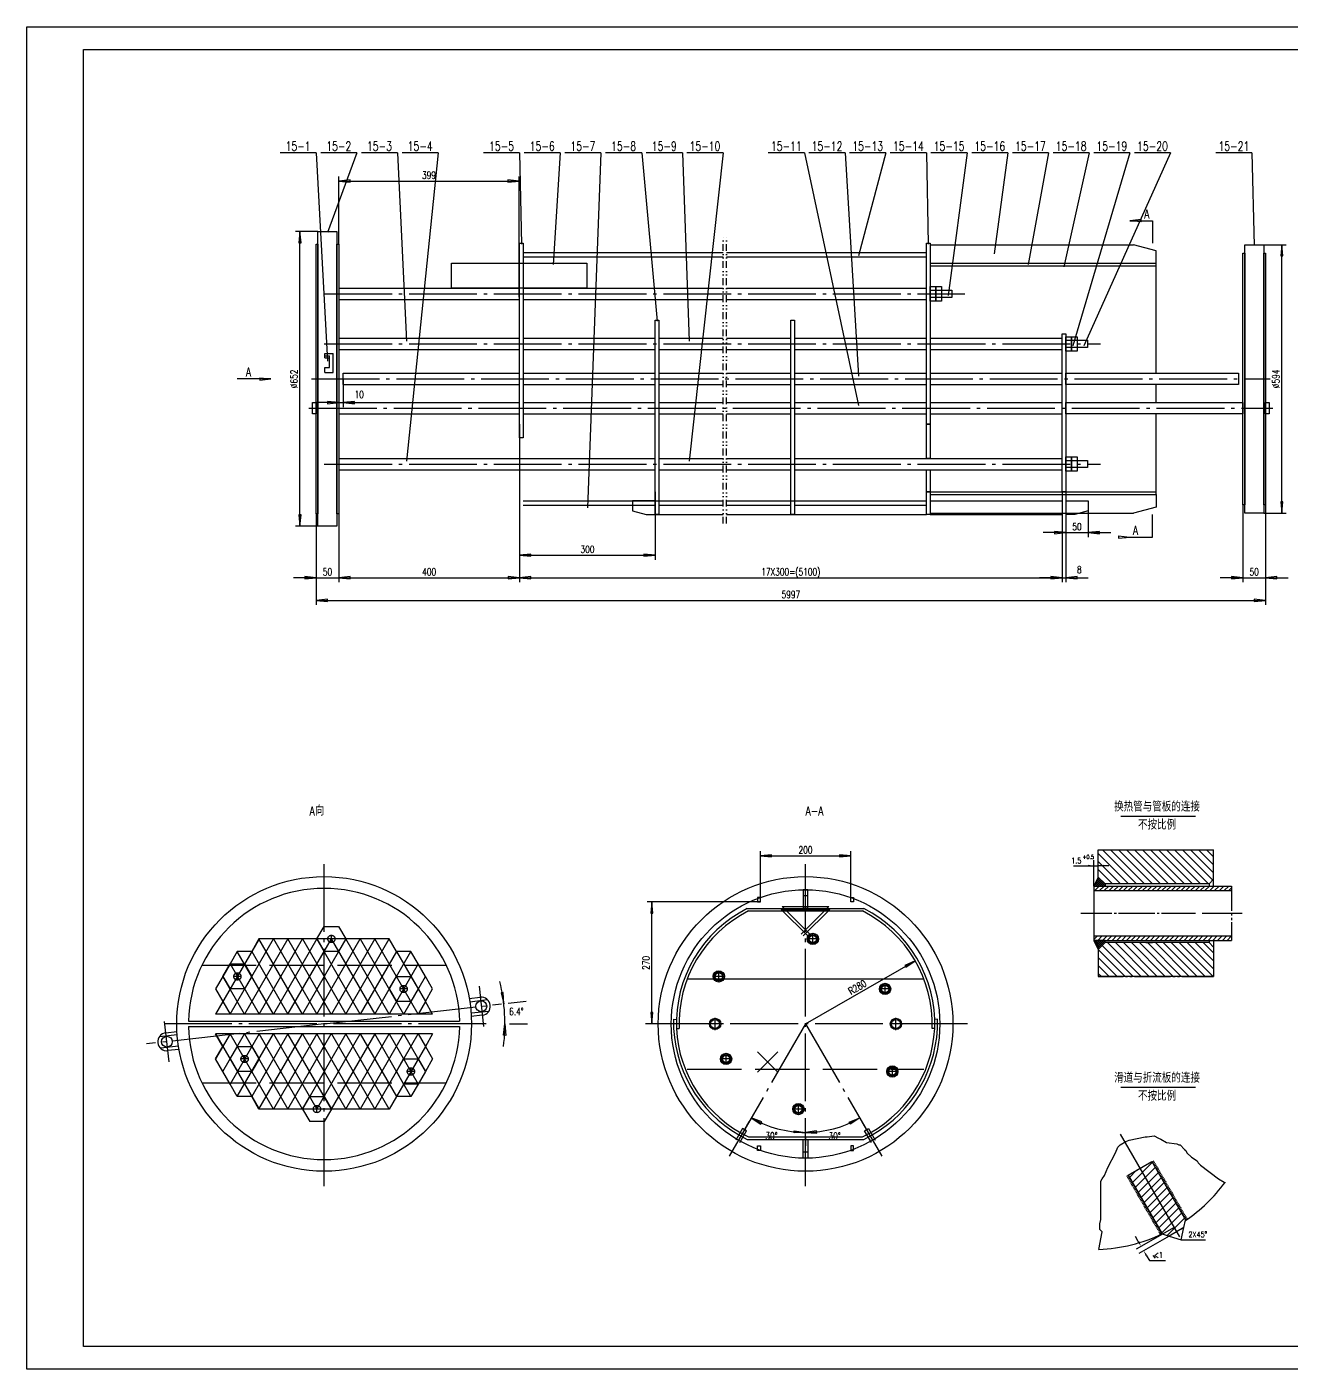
# Model space of a CAD drawing. Extents: x -125 to 4080, y -50 to 2920.
# Drawn here: x -125 to 2672, y -50 to 2920 of the extents above; entities that cross this region are included whole.
import ezdxf
from ezdxf.enums import TextEntityAlignment as Align

# ---------------------------------------------------------------- set-up
doc = ezdxf.new("R2010")
doc.units = 0
doc.header["$LTSCALE"] = 30
doc.header["$MEASUREMENT"] = 0
for name, pattern in [('CENTER', [6.25, 5, -0.5, 0.25, -0.5]), ('DASHED', [5, 4, -1]), ('DIVIDE', [1.25, 0.5, -0.25, 0, -0.25, 0, -0.25])]:
    doc.linetypes.add(name, pattern=pattern)
doc.layers.get('0').update_dxf_attribs({"linetype": 'CONTINUOUS'})
for name, color, linetype in [('1', 2, 'CONTINUOUS'), ('2', 1, 'CONTINUOUS'), ('4', 2, 'CENTER'), ('5', 2, 'DASHED'), ('6', 6, 'DIVIDE')]:
    doc.layers.add(name, color=color, linetype=linetype)
doc.styles.add('HZ', font='txt', dxfattribs={"width": 0.75, "bigfont": 'hztxt'})

# ---------------------------------------------------------------- blocks, each defined once
blk = doc.blocks.new('*X1')
at = {"color": 0}
for p, q in [((36.39, 52), (23, 65.39)), ((39.92, 52), (24.92, 67)), ((43.46, 52), (28.46, 67)), ((46.99, 52), (31.99, 67)), ((50.53, 52), (35.53, 67)), ((54.07, 52), (39.07, 67)), ((57.6, 52), (42.6, 67)), ((61.14, 52), (46.14, 67)), ((64.67, 52), (49.67, 67)), ((68.21, 52), (53.21, 67)), ((71.74, 52), (56.74, 67)), ((73.64, 53.64), (60.28, 67)), ((74, 56.81), (63.81, 67)), ((74, 60.35), (67.35, 67)), ((74, 63.89), (70.89, 67)), ((32.85, 52), (23, 61.85)), ((29.32, 52), (23, 58.32)), ((38.5, 11), (24.75, 24.75)), ((42.03, 11), (27.03, 26)), ((45.57, 11), (30.57, 26)), ((49.1, 11), (34.1, 26)), ((52.64, 11), (37.64, 26)), ((56.18, 11), (41.18, 26)), ((59.71, 11), (44.71, 26)), ((63.25, 11), (48.25, 26)), ((66.78, 11), (51.78, 26)), ((70.32, 11), (55.32, 26)), ((73.85, 11), (58.85, 26)), ((74, 14.39), (62.39, 26)), ((74, 17.92), (65.92, 26)), ((74, 21.46), (69.46, 26)), ((34.96, 11), (23, 22.96)), ((31.43, 11), (23, 19.43)), ((27.89, 11), (23, 15.89)), ((24.36, 11), (23, 12.36))]:
    blk.add_line(p, q, dxfattribs=at)
blk = doc.blocks.new('*X2')
at = {"color": 0}
for p, q in [((21.05, 51.1), (23.97, 54.03)), ((21.83, 51), (24.42, 53.58)), ((21.94, 52.87), (23.53, 54.47)), ((25.01, 51), (22.34, 53.68)), ((25.9, 51), (22.63, 54.27)), ((22.82, 54.64), (23.09, 54.91)), ((26, 51.78), (22.93, 54.85)), ((21.48, 51), (21.16, 51.32)), ((22.36, 51), (21.45, 51.91)), ((23.25, 51), (21.75, 52.5)), ((24.13, 51), (22.04, 53.09)), ((22.72, 51), (24.86, 53.14)), ((23.6, 51), (25.3, 52.7)), ((24.48, 51), (25.74, 52.26)), ((25.37, 51), (26, 51.63))]:
    blk.add_line(p, q, dxfattribs=at)
blk = doc.blocks.new('*X3')
at = {"color": 0}
for p, q in [((21.23, 26.54), (21.7, 27)), ((23.86, 23.86), (21.27, 26.46)), ((21.53, 25.95), (22.58, 27)), ((24.31, 24.31), (21.61, 27)), ((21.82, 25.36), (23.46, 27)), ((22.12, 24.77), (24.35, 27)), ((23.42, 23.42), (22.15, 24.69)), ((22.41, 24.18), (25.23, 27)), ((24.75, 24.75), (22.5, 27)), ((22.71, 23.59), (26, 26.88)), ((25.19, 25.19), (23.38, 27)), ((25.63, 25.63), (24.27, 27)), ((26, 26.15), (25.15, 27))]:
    blk.add_line(p, q, dxfattribs=at)
blk = doc.blocks.new('*X4')
at = {"color": 0}
for p, q in [((21, 50.7), (21.3, 51)), ((21.42, 49), (23.42, 51)), ((23.54, 49), (25.54, 51)), ((25.67, 49), (27.67, 51)), ((27.79, 49), (29.79, 51)), ((29.91, 49), (31.91, 51)), ((32.03, 49), (34.03, 51)), ((34.15, 49), (36.15, 51)), ((36.27, 49), (38.27, 51)), ((38.39, 49), (40.39, 51)), ((40.51, 49), (42.51, 51)), ((42.64, 49), (44.64, 51)), ((44.76, 49), (46.76, 51)), ((46.88, 49), (48.88, 51)), ((49, 49), (51, 51)), ((51.12, 49), (53.12, 51)), ((53.24, 49), (55.24, 51)), ((55.36, 49), (57.36, 51)), ((57.49, 49), (59.49, 51)), ((59.61, 49), (61.61, 51)), ((61.73, 49), (63.73, 51)), ((63.85, 49), (65.85, 51)), ((65.97, 49), (67.97, 51)), ((68.09, 49), (70.09, 51)), ((70.21, 49), (72.21, 51)), ((72.33, 49), (74.33, 51)), ((74.46, 49), (76.46, 51)), ((76.58, 49), (78.58, 51)), ((78.7, 49), (80.7, 51)), ((80.82, 49), (82, 50.18)), ((21, 27.36), (22.64, 29)), ((22.76, 27), (24.76, 29)), ((24.88, 27), (26.88, 29)), ((27, 27), (29, 29)), ((29.12, 27), (31.12, 29)), ((31.24, 27), (33.24, 29)), ((33.36, 27), (35.36, 29)), ((35.49, 27), (37.49, 29)), ((37.61, 27), (39.61, 29)), ((39.73, 27), (41.73, 29)), ((41.85, 27), (43.85, 29)), ((43.97, 27), (45.97, 29)), ((46.09, 27), (48.09, 29)), ((48.21, 27), (50.21, 29)), ((50.33, 27), (52.33, 29)), ((52.46, 27), (54.46, 29)), ((54.58, 27), (56.58, 29)), ((56.7, 27), (58.7, 29)), ((58.82, 27), (60.82, 29)), ((60.94, 27), (62.94, 29)), ((63.06, 27), (65.06, 29)), ((65.18, 27), (67.18, 29)), ((67.31, 27), (69.31, 29)), ((69.43, 27), (71.43, 29)), ((71.55, 27), (73.55, 29)), ((73.67, 27), (75.67, 29)), ((75.79, 27), (77.79, 29)), ((77.91, 27), (79.91, 29)), ((80.03, 27), (82, 28.97))]:
    blk.add_line(p, q, dxfattribs=at)
blk = doc.blocks.new('GSTUBE4')
at = {"layer": '1'}
for p, q in [((33, 82), (66, 82)), ((23, 67), (28, 67)), ((23, 67), (74, 67)), ((29, 67), (30, 67)), ((31, 67), (32, 67)), ((33, 67), (45, 67)), ((46, 67), (47, 67)), ((48, 67), (49, 67)), ((50, 67), (66, 67)), ((67, 67), (68, 67)), ((69, 67), (70, 67)), ((71, 67), (74, 67)), ((12, 60), (23, 60)), ((21, 51), (21, 62.5)), ((27.72, 60), (23, 60)), ((82, 51), (82, 40)), ((82, 51), (82, 49)), ((15.25, 39), (29, 39)), ((30, 39), (31, 39)), ((32, 39), (48, 39)), ((49, 39), (50, 39)), ((51, 39), (66, 39)), ((69, 39), (86.69, 39)), ((82, 39), (82, 38)), ((82, 37), (82, 36)), ((82, 35), (82, 32)), ((82, 32), (82, 27)), ((82, 29), (82, 27)), ((23, 11), (34, 11)), ((74, 11), (23, 11)), ((35, 11), (36, 11)), ((37, 11), (38, 11)), ((39, 11), (55, 11)), ((56, 11), (57, 11)), ((58, 11), (59, 11)), ((60, 11), (74, 11))]:
    blk.add_line(p, q, dxfattribs=at)
for points in [[(18.5, 59.58), (18.5, 60.42), (21, 60)], [(25.5, 59.58), (25.5, 60.42), (23, 60)]]:
    blk.add_solid(points, dxfattribs=at)
at = {"layer": '2'}
for p, q in [((23, 55), (23, 67)), ((74, 51), (74, 67)), ((23, 55), (21, 51)), ((26, 52), (23, 55)), ((72, 52), (74, 54)), ((21, 51), (82, 51)), ((21, 51), (21, 27)), ((21, 51), (26, 51)), ((21, 49), (82, 49)), ((72, 52), (26, 52)), ((26, 52), (26, 51)), ((72, 52), (72, 51)), ((21, 29), (82, 29)), ((21, 27), (82, 27)), ((21, 27), (23, 23)), ((26, 27), (21, 27)), ((26, 26), (23, 23)), ((26, 26), (26, 27)), ((72, 26), (26, 26)), ((44, 26), (47, 26)), ((72, 27), (72, 26)), ((72, 26), (74, 24)), ((74, 27), (74, 11)), ((23, 23), (23, 11))]:
    blk.add_line(p, q, dxfattribs=at)
at = {"layer": '1'}
for name in ['*X1', '*X2', '*X4', '*X3']:
    blk.add_blockref(name, (0, 0), dxfattribs=at)
at = {"layer": '1', "style": 'HZ', "width": 0.75}
for s, p in [('换热管与管板的连接', (49, 84)), ('不按比例', (49, 76))]:
    blk.add_text(s, height=4.5, dxfattribs=at).set_placement(p, align=Align.CENTER)
blk.add_text('+0.5', height=1.8, dxfattribs=at).set_placement((16, 63))
blk.add_attdef('L1', text='', height=2.5, dxfattribs=at).set_placement((15.5, 61), align=Align.RIGHT)
blk = doc.blocks.new('*X13')
at = {"color": 0}
for p, q in [((43.42, 39.88), (52.2, 48.67)), ((42.12, 42.12), (45.24, 45.24)), ((44.71, 37.64), (53.5, 46.43)), ((46.01, 35.4), (54.79, 44.18)), ((47.3, 33.16), (56.09, 41.94)), ((48.59, 30.92), (57.38, 39.7)), ((49.89, 28.68), (58.67, 37.46)), ((51.18, 26.43), (59.97, 35.22)), ((52.48, 24.19), (61.26, 32.98)), ((53.77, 21.95), (62.56, 30.74)), ((55.07, 19.71), (63.85, 28.49)), ((56.36, 17.47), (65.14, 26.25)), ((58.71, 16.29), (66.44, 24.01)), ((65.2, 19.24), (66.16, 20.2))]:
    blk.add_line(p, q, dxfattribs=at)
blk = doc.blocks.new('GSSLIDE')
at = {"layer": '1'}
for p, q in [((33, 82), (66, 82)), ((32.69, 61.27), (58.95, 15.79)), ((46.86, 48.96), (47.72, 49.46)), ((47.21, 48.35), (48.07, 48.85)), ((47.56, 47.75), (48.42, 48.25)), ((47.91, 47.14), (48.77, 47.64)), ((36.31, 42.98), (35.44, 42.48)), ((36.66, 42.37), (35.79, 41.87)), ((37.01, 41.77), (36.14, 41.27)), ((48.26, 46.54), (49.12, 47.04)), ((48.61, 45.93), (49.47, 46.43)), ((48.96, 45.32), (49.82, 45.82)), ((49.31, 44.72), (50.17, 45.22)), ((49.66, 44.11), (50.52, 44.61)), ((50.01, 43.51), (50.87, 44.01)), ((50.36, 42.9), (51.22, 43.4)), ((50.71, 42.29), (51.57, 42.79)), ((51.06, 41.69), (51.92, 42.19)), ((51.41, 41.08), (52.27, 41.58)), ((37.36, 41.16), (36.49, 40.66)), ((37.71, 40.56), (36.84, 40.06)), ((38.06, 39.95), (37.19, 39.45)), ((38.41, 39.34), (37.54, 38.84)), ((38.76, 38.74), (37.89, 38.24)), ((39.11, 38.13), (38.24, 37.63)), ((39.46, 37.52), (38.59, 37.02)), ((39.81, 36.92), (38.94, 36.42)), ((40.16, 36.31), (39.29, 35.81)), ((40.51, 35.71), (39.65, 35.21)), ((51.76, 40.47), (52.62, 40.97)), ((52.11, 39.87), (52.97, 40.37)), ((52.46, 39.26), (53.32, 39.76)), ((52.81, 38.66), (53.67, 39.16)), ((53.16, 38.05), (54.02, 38.55)), ((53.51, 37.44), (54.37, 37.94)), ((53.86, 36.84), (54.72, 37.34)), ((54.21, 36.23), (55.07, 36.73)), ((54.56, 35.62), (55.42, 36.12)), ((40.86, 35.1), (40, 34.6)), ((41.21, 34.49), (40.35, 33.99)), ((41.56, 33.89), (40.7, 33.39)), ((41.91, 33.28), (41.05, 32.78)), ((42.26, 32.68), (41.4, 32.18)), ((42.61, 32.07), (41.75, 31.57)), ((42.96, 31.46), (42.1, 30.96)), ((43.31, 30.86), (42.45, 30.36)), ((43.66, 30.25), (42.8, 29.75)), ((54.91, 35.02), (55.77, 35.52)), ((55.26, 34.41), (56.12, 34.91)), ((55.61, 33.81), (56.47, 34.31)), ((55.96, 33.2), (56.82, 33.7)), ((56.31, 32.59), (57.17, 33.09)), ((56.66, 31.99), (57.52, 32.49)), ((57.01, 31.38), (57.87, 31.88)), ((57.36, 30.77), (58.22, 31.27)), ((57.71, 30.17), (58.57, 30.67)), ((58.06, 29.56), (58.92, 30.06)), ((44.01, 29.65), (43.15, 29.14)), ((44.36, 29.04), (43.5, 28.54)), ((44.71, 28.43), (43.85, 27.93)), ((45.06, 27.83), (44.2, 27.33)), ((45.41, 27.22), (44.55, 26.72)), ((45.76, 26.61), (44.9, 26.11)), ((46.11, 26.01), (45.25, 25.51)), ((46.46, 25.4), (45.6, 24.9)), ((46.81, 24.8), (45.95, 24.3)), ((47.16, 24.19), (46.3, 23.69)), ((58.41, 28.96), (59.27, 29.46)), ((58.76, 28.35), (59.62, 28.85)), ((59.11, 27.74), (59.97, 28.24)), ((59.46, 27.14), (60.32, 27.64)), ((59.81, 26.53), (60.67, 27.03)), ((60.16, 25.92), (61.02, 26.42)), ((60.51, 25.32), (61.37, 25.82)), ((60.86, 24.71), (61.72, 25.21)), ((61.21, 24.11), (62.07, 24.61)), ((61.56, 23.5), (62.42, 24)), ((56.52, 19.99), (39.81, 10.34)), ((47.51, 23.58), (46.65, 23.08)), ((47.86, 22.98), (47, 22.48)), ((48.21, 22.37), (47.35, 21.87)), ((48.56, 21.77), (47.7, 21.27)), ((48.91, 21.16), (48.05, 20.66)), ((49.27, 20.55), (48.4, 20.05)), ((49.62, 19.95), (48.75, 19.45)), ((49.97, 19.34), (49.1, 18.84)), ((50.32, 18.74), (49.45, 18.23)), ((50.67, 18.13), (49.8, 17.63)), ((59.66, 14.53), (60.89, 19.86)), ((40.72, 13.76), (39.47, 15.93)), ((54.44, 16.14), (40.95, 8.36)), ((51.02, 17.52), (50.15, 17.02)), ((54.44, 16.14), (59.66, 14.53)), ((59.66, 14.53), (70.43, 14.53)), ((44.37, 7.44), (45.62, 5.28)), ((47.19, 7.5), (48.11, 6.32)), ((45.62, 5.28), (52.69, 5.28))]:
    blk.add_line(p, q, dxfattribs=at)
blk.add_lwpolyline([(23.32, 10.22), (24.69, 18), (23.69, 19), (23.69, 21.5), (24.19, 23.5), (24.19, 26), (24.19, 32), (24.19, 40.5), (24.69, 41.5), (25.69, 43), (27.19, 46.5), (30.69, 53), (31.69, 55.5), (32.69, 56.5), (35.19, 58), (36.69, 58.5), (43.69, 60), (44.69, 60), (47.69, 60.5), (49.69, 59.5), (50.69, 59), (53.19, 57.5), (57.69, 57), (58.69, 56.5), (59.19, 56.5), (61.19, 54.5), (61.69, 54), (62.19, 53), (64.19, 51), (66.69, 49.5), (67.19, 48.5), (68.19, 47.5), (76.19, 41.5), (78.69, 40), (79.08, 39.87)], dxfattribs=at)
for points in [[(40.36, 13.55), (41.08, 13.97), (41.97, 11.59)], [(44.01, 7.23), (44.73, 7.65), (43.12, 9.61)]]:
    blk.add_solid(points, dxfattribs=at)
at = {"layer": '2'}
for p, q in [((36.24, 43.11), (46.64, 49.11)), ((46.64, 49.11), (61.69, 23.04)), ((36.24, 43.11), (51.28, 17.08)), ((60.89, 19.86), (54.44, 16.14)), ((60.89, 19.86), (61.64, 23.13)), ((51.24, 17.13), (54.44, 16.14))]:
    blk.add_line(p, q, dxfattribs=at)
for start, end in [(304.45374, 323.56827), (272.43677, 295.17703)]:
    blk.add_arc((20.21, 83.33), 73.17, start, end, dxfattribs=at)
at = {"layer": '1'}
blk.add_blockref('*X13', (-5.31, 0), dxfattribs=at)
at = {"layer": '1', "style": 'HZ', "width": 0.75}
for s, p in [('滑道与折流板的连接', (49, 84)), ('不按比例', (49, 76))]:
    blk.add_text(s, height=4.5, dxfattribs=at).set_placement(p, align=Align.CENTER)
for s, p in [('2X45%%D', (62.91, 15.58)), ('<1', (47.69, 6.5))]:
    blk.add_text(s, height=2.5, dxfattribs=at).set_placement(p)

msp = doc.modelspace()

# ---------------------------------------------------------------- linework, layer by layer
at = {"layer": '1'}
for p, q in [((515, 2641), (435, 2641)), ((515, 2641), (540, 2180.4)), ((605, 2641), (525, 2641)), ((605, 2641), (540, 2465)), ((695, 2641), (615, 2641)), ((695, 2641), (715, 2224.7)), ((785, 2641), (705, 2641)), ((785, 2641), (715, 1959)), ((965, 2641), (885, 2641)), ((965, 2641), (969, 2439)), ((1055, 2641), (975, 2641)), ((1055, 2641), (1039, 2394)), ((1145, 2641), (1065, 2641)), ((1145, 2641), (1115, 1856)), ((1235, 2641), (1155, 2641)), ((1235, 2641), (1269, 2269)), ((1325, 2641), (1245, 2641)), ((1325, 2641), (1340, 2224.7)), ((1415, 2641), (1335, 2641)), ((1415, 2641), (1340, 1959)), ((1595, 2641), (1515, 2641)), ((1595, 2641), (1715, 2082.2)), ((1685, 2641), (1605, 2641)), ((1685, 2641), (1715, 2147.2)), ((1775, 2641), (1695, 2641)), ((1775, 2641), (1715, 2413.4)), ((1865, 2641), (1785, 2641)), ((1865, 2641), (1869, 2439)), ((1955, 2641), (1875, 2641)), ((1955, 2641), (1913, 2325.3)), ((2045, 2641), (1965, 2641)), ((2045, 2641), (2015, 2417.5)), ((2135, 2641), (2055, 2641)), ((2135, 2641), (2090, 2394)), ((2225, 2641), (2145, 2641)), ((2225, 2641), (2169, 2389)), ((2315, 2641), (2189, 2214.4)), ((2405, 2641), (2213, 2214.4)), ((2315, 2641), (2235, 2641)), ((2405, 2641), (2325, 2641)), ((2585, 2641), (2505, 2641)), ((2585, 2641), (2590, 2436)), ((565, 2439.5), (565, 2588.7)), ((964, 2341.8), (964, 2588.7)), ((565, 2578.7), (964, 2578.7)), ((519, 2467), (469, 2467)), ((479, 1815), (479, 2467)), ((2340, 2493.5), (2315, 2491)), ((2315, 2491), (2365, 2491)), ((2340, 2488.5), (2315, 2491)), ((2340, 2488.5), (2340, 2493.5)), ((2611, 2438), (2661, 2438)), ((2651, 1844), (2651, 2438)), ((565, 2141), (565, 2078.5)), ((575, 2141), (575, 2078.5)), ((565, 2088.5), (575, 2088.5)), ((965, 2041), (965, 1741)), ((965, 2041), (965, 1691)), ((965, 2011), (965, 1691)), ((1265, 1891), (1265, 1741)), ((2165, 1891), (2165, 1691)), ((2165, 1891), (2165, 1691)), ((2173, 1891), (2173, 1691)), ((515, 1842.5), (515, 1691)), ((515, 1842.5), (515, 1641)), ((565, 1842.5), (565, 1691)), ((2223, 1871), (2223, 1791)), ((2565, 1862.5), (2565, 1691)), ((2611, 1844), (2661, 1844)), ((2615, 1862.5), (2615, 1691)), ((2615, 1862.5), (2615, 1641)), ((519, 1815), (469, 1815)), ((565, 1841), (565, 1691)), ((2173, 1841), (2173, 1791)), ((2173, 1801), (2223, 1801)), ((2290, 1793.5), (2315, 1791)), ((2290, 1793.5), (2290, 1788.5)), ((2290, 1788.5), (2315, 1791)), ((2315, 1791), (2365, 1791)), ((965, 1751), (1265, 1751)), ((515, 1701), (565, 1701)), ((565, 1701), (965, 1701)), ((965, 1701), (2165, 1701)), ((2165, 1701), (2173, 1701)), ((2565, 1701), (2615, 1701)), ((515, 1651), (2615, 1651)), ((1497.5, 983.8), (1497.5, 1095.8)), ((1497.5, 1085.8), (1697.5, 1085.8)), ((1697.5, 983.8), (1697.5, 1095.8)), ((1497.5, 983.8), (1247.5, 983.8)), ((1257.5, 713.8), (1257.5, 983.8)), ((388.6, 902), (292.6, 735.8)), ((324.6, 735.8), (420.6, 902)), ((452.6, 902), (356.6, 735.8)), ((484.5, 735.8), (388.5, 902)), ((388.6, 735.8), (484.6, 902)), ((420.5, 902), (516.5, 735.8)), ((516.6, 902), (420.6, 735.8)), ((548.5, 735.8), (452.5, 902)), ((452.6, 735.8), (548.6, 902)), ((484.5, 902), (580.5, 735.8)), ((580.6, 902), (484.6, 735.8)), ((612.5, 735.8), (516.5, 902)), ((516.6, 735.8), (612.6, 902)), ((556.6, 902), (540.6, 902)), ((548.5, 902), (644.5, 735.8)), ((548.6, 894), (548.6, 910)), ((644.6, 902), (548.6, 735.8)), ((676.5, 735.8), (580.5, 902)), ((580.6, 735.8), (676.5, 902)), ((612.5, 902), (708.5, 735.8)), ((740.5, 735.8), (644.5, 902)), ((420.5, 735.8), (340.5, 874.3)), ((372.5, 874.4), (452.5, 735.8)), ((692.6, 874.3), (612.6, 735.8)), ((644.6, 735.8), (724.5, 874.3)), ((692.5, 874.3), (756.5, 763.5)), ((324.5, 846.6), (388.6, 735.8)), ((740.5, 846.6), (676.6, 735.8)), ((1597.5, 713.8), (1840, 853.8)), ((356.6, 735.8), (308.5, 818.9)), ((348.6, 818.9), (332.6, 818.9)), ((340.6, 810.9), (340.6, 826.9)), ((708.6, 735.8), (756.5, 818.8)), ((292.5, 791.2), (324.6, 735.8)), ((716.5, 791.2), (700.5, 791.2)), ((708.5, 783.2), (708.5, 799.2)), ((756.5, 763.4), (740.6, 735.8)), ((939.9, 759.6), (979.7, 764.1)), ((942.5, 713.8), (982.5, 713.8)), ((1297.5, 713.8), (1247.5, 713.8)), ((324.6, 691.8), (292.5, 636.3)), ((292.6, 691.8), (388.6, 525.5)), ((308.5, 608.6), (356.6, 691.8)), ((388.6, 691.8), (324.5, 580.9)), ((420.6, 525.5), (324.6, 691.8)), ((340.5, 553.2), (420.5, 691.8)), ((356.6, 691.8), (452.6, 525.5)), ((452.5, 691.8), (372.5, 553.1)), ((388.5, 525.5), (484.5, 691.8)), ((484.6, 525.5), (388.6, 691.8)), ((516.5, 691.8), (420.5, 525.5)), ((420.6, 691.8), (516.6, 525.5)), ((452.5, 525.5), (548.5, 691.8)), ((548.6, 525.5), (452.6, 691.8)), ((580.5, 691.8), (484.5, 525.5)), ((484.6, 691.8), (580.6, 525.5)), ((516.5, 525.5), (612.5, 691.8)), ((612.6, 525.5), (516.6, 691.8)), ((644.5, 691.8), (548.5, 525.5)), ((548.6, 691.8), (644.6, 525.5)), ((580.5, 525.5), (676.5, 691.8)), ((676.5, 525.5), (580.6, 691.8)), ((708.5, 691.8), (612.5, 525.5)), ((612.6, 691.8), (692.6, 553.2)), ((644.5, 525.5), (740.5, 691.8)), ((724.5, 553.2), (644.6, 691.8)), ((676.6, 691.8), (740.5, 580.9)), ((756.5, 608.7), (708.6, 691.8)), ((740.6, 691.8), (756.5, 664.1)), ((756.5, 664), (692.5, 553.2)), ((364.6, 636.3), (348.6, 636.3)), ((356.6, 628.3), (356.6, 644.3)), ((1536.1, 607.1), (1490.9, 652.4)), ((1490.9, 607.1), (1536.1, 652.4)), ((732.5, 608.6), (716.5, 608.6)), ((724.5, 600.6), (724.5, 616.6)), ((524.6, 525.5), (508.6, 525.5)), ((516.6, 517.5), (516.6, 533.5)), ((1472.3, 497.3), (1462.3, 480)), ((1722.3, 497.1), (1732.3, 479.8)), ((1597.3, 463.8), (1597.3, 443.8)), ((1597.3, 463.8), (1597.3, 443.8))]:
    msp.add_line(p, q, dxfattribs=at)
for points in [[(-125, -50), (-125, 2920), (4080, 2920), (4080, -50)], [(930, 758.5), (928.9, 783.7), (924, 782.8)], [(932.5, 713.8), (934.2, 688.6), (929.2, 688.9)], [(1477.3, 506), (1498.6, 492.3), (1500.6, 496.9)], [(1717.3, 505.8), (1696, 492.2), (1694, 496.7)], [(1597.3, 473.8), (1572.1, 472.6), (1572.6, 477.6)], [(1597.3, 473.8), (1622.5, 472.5), (1622, 477.5)]]:
    msp.add_lwpolyline(points, close=True, dxfattribs=at)
for points in [[(565, 2578.7), (590, 2576.2), (590, 2581.2), (565, 2578.7)], [(964, 2578.7), (939, 2581.2), (939, 2576.2), (964, 2578.7)], [(479, 2467), (476.5, 2442), (481.5, 2442), (479, 2467)], [(2651, 2438), (2648.5, 2413), (2653.5, 2413), (2651, 2438)], [(565, 2088.5), (540, 2091), (540, 2086), (565, 2088.5), (515, 2088.5)], [(575, 2088.5), (600, 2086), (600, 2091), (575, 2088.5), (625, 2088.5)], [(2651, 1844), (2653.5, 1869), (2648.5, 1869), (2651, 1844)], [(479, 1815), (481.5, 1840), (476.5, 1840), (479, 1815)], [(2173, 1801), (2148, 1803.5), (2148, 1798.5), (2173, 1801), (2123, 1801)], [(2223, 1801), (2248, 1798.5), (2248, 1803.5), (2223, 1801), (2273, 1801)], [(965, 1751), (990, 1748.5), (990, 1753.5), (965, 1751)], [(1265, 1751), (1240, 1753.5), (1240, 1748.5), (1265, 1751)], [(515, 1701), (490, 1703.5), (490, 1698.5), (515, 1701), (465, 1701)], [(565, 1701), (590, 1698.5), (590, 1703.5), (565, 1701)], [(565, 1701), (590, 1698.5), (590, 1703.5), (565, 1701), (615, 1701)], [(965, 1701), (940, 1703.5), (940, 1698.5), (965, 1701)], [(965, 1701), (990, 1698.5), (990, 1703.5), (965, 1701)], [(2165, 1701), (2140, 1703.5), (2140, 1698.5), (2165, 1701), (2115, 1701)], [(2165, 1701), (2140, 1703.5), (2140, 1698.5), (2165, 1701)], [(2173, 1701), (2198, 1698.5), (2198, 1703.5), (2173, 1701), (2223, 1701)], [(2565, 1701), (2540, 1703.5), (2540, 1698.5), (2565, 1701), (2515, 1701)], [(2615, 1701), (2640, 1698.5), (2640, 1703.5), (2615, 1701), (2665, 1701)], [(515, 1651), (540, 1648.5), (540, 1653.5), (515, 1651)], [(2615, 1651), (2590, 1653.5), (2590, 1648.5), (2615, 1651)], [(1497.5, 1085.8), (1522.5, 1083.2), (1522.5, 1088.2), (1497.5, 1085.8)], [(1697.5, 1085.8), (1672.5, 1088.2), (1672.5, 1083.2), (1697.5, 1085.8)], [(1257.5, 983.8), (1255, 958.8), (1260, 958.8), (1257.5, 983.8)], [(1840, 853.8), (1817.1, 843.4), (1819.6, 839.1), (1840, 853.8)], [(1257.5, 713.8), (1260, 738.8), (1255, 738.8), (1257.5, 713.8)]]:
    msp.add_lwpolyline(points, dxfattribs=at)
for centre, radius, start, end in [((532.5, 713.8), 400, 352.8369, 13.5917), ((1597.5, 713.8), 240, 240, 270), ((1597.5, 713.8), 240, 270, 300)]:
    msp.add_arc(centre, radius, start, end, dxfattribs=at)
for points in [[(565, 2578.7), (590, 2576.2), (590, 2581.2), (565, 2578.7)], [(964, 2578.7), (939, 2581.2), (939, 2576.2), (964, 2578.7)], [(479, 2467), (476.5, 2442), (481.5, 2442), (479, 2467)], [(2651, 2438), (2648.5, 2413), (2653.5, 2413), (2651, 2438)], [(565, 2088.5), (540, 2091), (540, 2086), (565, 2088.5)], [(575, 2088.5), (600, 2086), (600, 2091), (575, 2088.5)], [(2651, 1844), (2653.5, 1869), (2648.5, 1869), (2651, 1844)], [(479, 1815), (481.5, 1840), (476.5, 1840), (479, 1815)], [(2173, 1801), (2148, 1803.5), (2148, 1798.5), (2173, 1801)], [(2223, 1801), (2248, 1798.5), (2248, 1803.5), (2223, 1801)], [(965, 1751), (990, 1748.5), (990, 1753.5), (965, 1751)], [(1265, 1751), (1240, 1753.5), (1240, 1748.5), (1265, 1751)], [(515, 1701), (490, 1703.5), (490, 1698.5), (515, 1701)], [(565, 1701), (590, 1698.5), (590, 1703.5), (565, 1701)], [(565, 1701), (590, 1698.5), (590, 1703.5), (565, 1701)], [(965, 1701), (940, 1703.5), (940, 1698.5), (965, 1701)], [(965, 1701), (990, 1698.5), (990, 1703.5), (965, 1701)], [(2165, 1701), (2140, 1703.5), (2140, 1698.5), (2165, 1701)], [(2165, 1701), (2140, 1703.5), (2140, 1698.5), (2165, 1701)], [(2173, 1701), (2198, 1698.5), (2198, 1703.5), (2173, 1701)], [(2565, 1701), (2540, 1703.5), (2540, 1698.5), (2565, 1701)], [(2615, 1701), (2640, 1698.5), (2640, 1703.5), (2615, 1701)], [(515, 1651), (540, 1648.5), (540, 1653.5), (515, 1651)], [(2615, 1651), (2590, 1653.5), (2590, 1648.5), (2615, 1651)], [(1497.5, 1085.8), (1522.5, 1083.2), (1522.5, 1088.2), (1497.5, 1085.8)], [(1697.5, 1085.8), (1672.5, 1088.2), (1672.5, 1083.2), (1697.5, 1085.8)], [(1257.5, 983.8), (1255, 958.8), (1260, 958.8), (1257.5, 983.8)], [(1840, 853.8), (1817.1, 843.4), (1819.6, 839.1), (1840, 853.8)], [(930, 758.5), (928.9, 783.7), (924, 782.8), (930, 758.5)], [(932.5, 713.8), (934.2, 688.6), (929.2, 688.9), (932.5, 713.8)], [(1257.5, 713.8), (1260, 738.8), (1255, 738.8), (1257.5, 713.8)], [(1477.3, 506), (1498.6, 492.3), (1500.6, 496.9), (1477.3, 506)], [(1717.3, 505.8), (1696, 492.2), (1694, 496.7), (1717.3, 505.8)], [(1597.3, 473.8), (1572.1, 472.6), (1572.6, 477.6), (1597.3, 473.8)], [(1597.3, 473.8), (1622.5, 472.5), (1622, 477.5), (1597.3, 473.8)]]:
    msp.add_solid(points, dxfattribs=at)
at = {"layer": '2'}
for p, q in [((2365, 2491), (2365, 2441)), ((1873, 2438), (2323, 2438)), ((2373, 2424.6), (2323, 2438)), ((973, 2420.7), (1265, 2420.7)), ((973, 2411), (1265, 2411)), ((1265, 2420.7), (1415, 2420.7)), ((1265, 2411), (1415, 2411)), ((1423, 2420.7), (1565, 2420.7)), ((1423, 2411), (1565, 2411)), ((1565, 2420.7), (1865, 2420.7)), ((1565, 2411), (1865, 2411)), ((2373, 2397), (2373, 2424.6)), ((1873, 2397), (2373, 2397)), ((1873, 2391), (2373, 2391)), ((2373, 2153.5), (2373, 2397)), ((565, 2341.8), (965, 2341.8)), ((565, 2316.8), (965, 2316.8)), ((973, 2341.8), (1265, 2341.8)), ((973, 2316.8), (1265, 2316.8)), ((1265, 2341.8), (1415, 2341.8)), ((1265, 2316.8), (1415, 2316.8)), ((1423, 2341.8), (1565, 2341.8)), ((1423, 2316.8), (1565, 2316.8)), ((1565, 2341.8), (1865, 2341.8)), ((1565, 2316.8), (1865, 2316.8)), ((565, 2230.9), (965, 2230.9)), ((973, 2230.9), (1265, 2230.9)), ((1273, 2230.9), (1415, 2230.9)), ((1423, 2230.9), (1565, 2230.9)), ((1573, 2230.9), (1865, 2230.9)), ((1873, 2230.9), (2165, 2230.9)), ((565, 2205.9), (965, 2205.9)), ((973, 2205.9), (1265, 2205.9)), ((1273, 2205.9), (1415, 2205.9)), ((1423, 2205.9), (1565, 2205.9)), ((1573, 2205.9), (1865, 2205.9)), ((1873, 2205.9), (2165, 2205.9)), ((534.5, 2197.5), (552.5, 2197.5)), ((534.5, 2192.1), (534.5, 2197.5)), ((534.5, 2192.1), (544.5, 2192.1)), ((534.5, 2187.7), (534.5, 2192.1)), ((534.5, 2187.7), (544.5, 2187.7)), ((544.5, 2166.3), (544.5, 2192.1)), ((552.5, 2154.9), (552.5, 2197.5)), ((415, 2141), (340, 2141)), ((390, 2143.5), (415, 2141)), ((390, 2143.5), (390, 2138.5)), ((390, 2138.5), (415, 2141)), ((534.5, 2166.3), (544.5, 2166.3)), ((534.5, 2154.9), (534.5, 2166.3)), ((534.5, 2154.9), (552.5, 2154.9)), ((575, 2128.5), (575, 2153.5)), ((575, 2153.5), (965, 2153.5)), ((973, 2153.5), (1265, 2153.5)), ((1273, 2153.5), (1415, 2153.5)), ((1423, 2153.5), (1565, 2153.5)), ((1573, 2153.5), (1865, 2153.5)), ((1873, 2153.5), (2165, 2153.5)), ((575, 2128.5), (965, 2128.5)), ((973, 2128.5), (1265, 2128.5)), ((1273, 2128.5), (1415, 2128.5)), ((1423, 2128.5), (1565, 2128.5)), ((1573, 2128.5), (1865, 2128.5)), ((1873, 2128.5), (2165, 2128.5)), ((2373, 2088.5), (2373, 2128.5)), ((565, 2088.5), (965, 2088.5)), ((973, 2088.5), (1265, 2088.5)), ((1273, 2088.5), (1415, 2088.5)), ((1423, 2088.5), (1565, 2088.5)), ((1573, 2088.5), (1865, 2088.5)), ((1873, 2088.5), (2165, 2088.5)), ((565, 2063.5), (965, 2063.5)), ((973, 2063.5), (1265, 2063.5)), ((1273, 2063.5), (1415, 2063.5)), ((1423, 2063.5), (1565, 2063.5)), ((1573, 2063.5), (1865, 2063.5)), ((1873, 2063.5), (2165, 2063.5)), ((2373, 1885), (2373, 2063.5)), ((565, 1965.2), (965, 1965.2)), ((965, 1965.2), (1265, 1965.2)), ((1273, 1965.2), (1415, 1965.2)), ((1423, 1965.2), (1565, 1965.2)), ((1573, 1965.2), (1865, 1965.2)), ((1865, 1965.2), (2165, 1965.2)), ((565, 1940.2), (965, 1940.2)), ((965, 1940.2), (1265, 1940.2)), ((1273, 1940.2), (1415, 1940.2)), ((1423, 1940.2), (1565, 1940.2)), ((1573, 1940.2), (1865, 1940.2)), ((1865, 1940.2), (2165, 1940.2)), ((1873, 1891), (2373, 1891)), ((1873, 1885), (2373, 1885)), ((2373, 1885), (2373, 1857.4)), ((973, 1871), (1265, 1871)), ((973, 1861.3), (1265, 1861.3)), ((1265, 1871), (1215, 1871)), ((1215, 1871), (1215, 1849)), ((1215, 1849), (1245, 1841)), ((1265, 1871), (1415, 1871)), ((1273, 1871), (1415, 1871)), ((1273, 1861.3), (1415, 1861.3)), ((1423, 1871), (1565, 1871)), ((1423, 1871), (1565, 1871)), ((1423, 1861.3), (1565, 1861.3)), ((1565, 1871), (1865, 1871)), ((1573, 1871), (1865, 1871)), ((1573, 1861.3), (1865, 1861.3)), ((1873, 1871), (2165, 1871)), ((1873, 1844), (2323, 1844)), ((2173, 1871), (2223, 1871)), ((2223, 1849), (2193, 1841)), ((2223, 1871), (2223, 1849)), ((2373, 1857.4), (2323, 1844)), ((1245, 1841), (1265, 1841)), ((1265, 1841), (1415, 1841)), ((1423, 1841), (1565, 1841)), ((1565, 1841), (1865, 1841)), ((1873, 1841), (2165, 1841)), ((2193, 1841), (2173, 1841)), ((2365, 1791), (2365, 1841)), ((1602.5, 997.4), (1592.5, 997.4)), ((1468.7, 969.1), (1726.3, 969.1)), ((1471.4, 963.8), (1723.6, 963.8)), ((1602.7, 908.5), (1543.8, 967.4)), ((1543.8, 967.4), (1651.2, 967.4)), ((1607, 912.7), (1545.9, 973.8)), ((1545.9, 973.8), (1649.1, 973.8)), ((1649.1, 973.8), (1588, 912.7)), ((1651.2, 967.4), (1592.3, 908.5)), ((516.6, 902), (532.6, 929.7)), ((532.6, 929.7), (564.6, 929.7)), ((564.6, 929.7), (580.6, 902)), ((388.5, 902), (372.5, 874.3)), ((420.5, 902), (388.5, 902)), ((452.5, 902), (420.5, 902)), ((484.5, 902), (452.5, 902)), ((516.5, 902), (484.5, 902)), ((548.5, 902), (516.5, 902)), ((516.6, 902), (532.6, 874.3)), ((580.5, 902), (548.5, 902)), ((580.6, 902), (564.6, 874.3)), ((612.5, 902), (580.5, 902)), ((644.5, 902), (612.5, 902)), ((676.5, 902), (644.5, 902)), ((692.5, 874.3), (676.5, 902)), ((340.5, 874.3), (324.5, 846.6)), ((372.5, 874.3), (340.5, 874.3)), ((564.6, 874.3), (532.6, 874.3)), ((724.5, 874.3), (692.5, 874.3)), ((740.5, 846.6), (724.5, 874.3)), ((324.5, 846.6), (308.5, 818.9)), ((308.6, 818.9), (324.6, 846.6)), ((324.6, 846.6), (356.6, 846.6)), ((356.6, 846.6), (372.6, 818.9)), ((756.5, 818.9), (740.5, 846.6)), ((308.5, 818.9), (292.5, 791.2)), ((308.6, 818.9), (324.6, 791.2)), ((372.6, 818.9), (356.6, 791.2)), ((676.5, 791.2), (692.5, 818.9)), ((692.5, 818.9), (724.5, 818.9)), ((724.5, 818.9), (740.5, 791.2)), ((772.5, 791.2), (756.5, 818.9)), ((1336, 813.8), (1859, 813.8)), ((292.5, 791.2), (308.5, 763.5)), ((356.6, 791.2), (324.6, 791.2)), ((676.5, 791.2), (692.5, 763.4)), ((740.5, 791.2), (724.5, 763.4)), ((756.5, 763.5), (772.5, 791.2)), ((853.6, 770.1), (878.1, 772.8)), ((308.5, 763.5), (292.5, 735.8)), ((724.5, 763.4), (692.5, 763.4)), ((772.5, 735.8), (756.5, 763.5)), ((854.7, 763.1), (893.9, 767.6)), ((232.6, 719.8), (832.4, 719.8)), ((772.5, 735.8), (292.5, 735.8)), ((896.9, 741.7), (857.6, 737.3)), ((882.5, 733.1), (858.1, 730.3)), ((1305.7, 724.2), (1311.7, 724)), ((1889.3, 724.2), (1883.3, 724)), ((168.1, 685.8), (207.4, 690.2)), ((182.5, 694.4), (206.9, 697.2)), ((232.6, 707.8), (832.4, 707.8)), ((308.5, 664), (292.5, 691.8)), ((772.5, 691.8), (292.5, 691.8)), ((772.5, 691.8), (756.5, 664)), ((1311.7, 703.5), (1317.7, 703.8)), ((1883.3, 703.5), (1877.3, 703.8)), ((210.3, 664.4), (171.1, 659.9)), ((211.4, 657.4), (186.9, 654.7)), ((292.5, 636.3), (308.5, 664)), ((324.6, 636.3), (340.6, 664.1)), ((340.6, 664.1), (372.6, 664.1)), ((372.6, 664.1), (388.6, 636.3)), ((756.5, 664), (772.5, 636.3)), ((308.5, 608.6), (292.5, 636.3)), ((324.6, 636.3), (340.6, 608.6)), ((388.6, 636.3), (372.6, 608.6)), ((692.5, 608.6), (708.5, 636.3)), ((708.5, 636.3), (740.5, 636.3)), ((740.5, 636.3), (756.5, 608.6)), ((772.5, 636.3), (756.5, 608.6)), ((324.5, 580.9), (308.5, 608.6)), ((372.6, 608.6), (340.6, 608.6)), ((692.5, 608.6), (708.5, 580.9)), ((756.5, 608.6), (740.5, 580.9)), ((756.5, 608.6), (740.5, 580.9)), ((340.5, 553.2), (324.5, 580.9)), ((740.5, 580.9), (708.5, 580.9)), ((740.5, 580.9), (724.5, 553.2)), ((372.5, 553.2), (340.5, 553.2)), ((388.5, 525.5), (372.5, 553.2)), ((484.6, 525.5), (500.6, 553.2)), ((500.6, 553.2), (532.6, 553.2)), ((532.6, 553.2), (548.6, 525.5)), ((692.5, 553.2), (676.5, 525.5)), ((724.5, 553.2), (692.5, 553.2)), ((420.5, 525.5), (388.5, 525.5)), ((452.5, 525.5), (420.5, 525.5)), ((484.5, 525.5), (452.5, 525.5)), ((516.5, 525.5), (484.5, 525.5)), ((484.6, 525.5), (500.6, 497.8)), ((548.5, 525.5), (516.5, 525.5)), ((548.6, 525.5), (532.6, 497.8)), ((580.5, 525.5), (548.5, 525.5)), ((612.5, 525.5), (580.5, 525.5)), ((644.5, 525.5), (612.5, 525.5)), ((676.5, 525.5), (644.5, 525.5)), ((532.6, 497.8), (500.6, 497.8)), ((1458.2, 482.5), (1443.2, 456.5)), ((1451.9, 451.5), (1466.9, 477.5)), ((1466.9, 477.5), (1458.2, 482.5)), ((1728.1, 477.5), (1736.8, 482.5)), ((1743.1, 451.5), (1728.1, 477.5)), ((1736.8, 482.5), (1751.8, 456.5)), ((1468.7, 458.4), (1726.3, 458.4)), ((1471.4, 463.8), (1723.6, 463.8)), ((1602.5, 430.1), (1592.5, 430.1))]:
    msp.add_line(p, q, dxfattribs=at)
for points in [[(0, 0), (0, 2870), (4030, 2870), (4030, 0)], [(519, 1815), (519, 2467), (561, 2467), (561, 1815)], [(515, 1842.5), (515, 2439.5), (519, 2439.5), (519, 1842.5)], [(561, 1842.5), (561, 2439.5), (565, 2439.5), (565, 1842.5)], [(965, 2011), (965, 2441), (973, 2441), (973, 2011)], [(1865, 2041), (1865, 2441), (1873, 2441), (1873, 2041)], [(2569, 1844), (2569, 2438), (2611, 2438), (2611, 1844)], [(2565, 1862.5), (2565, 2419.5), (2569, 2419.5), (2569, 1862.5)], [(2611, 1862.5), (2611, 2419.5), (2615, 2419.5), (2615, 1862.5)], [(814, 2341.8), (814, 2397), (1114, 2397), (1114, 2341.8)], [(1873, 2313.3), (1873, 2345.3), (1885.8, 2345.3), (1885.8, 2313.3)], [(1873, 2321.3), (1873, 2337.3), (1921, 2337.3), (1921, 2321.3)], [(1885.8, 2313.3), (1885.8, 2345.3), (1898.6, 2345.3), (1898.6, 2313.3)], [(1265, 1841), (1265, 2271), (1273, 2271), (1273, 1841)], [(1565, 1841), (1565, 2271), (1573, 2271), (1573, 1841)], [(2165, 1891), (2165, 2241), (2173, 2241), (2173, 1891)], [(2173, 2202.4), (2173, 2234.4), (2185.8, 2234.4), (2185.8, 2202.4)], [(2185.8, 2202.4), (2185.8, 2234.4), (2198.6, 2234.4), (2198.6, 2202.4)], [(2173, 2210.4), (2173, 2226.4), (2221, 2226.4), (2221, 2210.4)], [(2173, 2128.5), (2173, 2153.5), (2555, 2153.5), (2555, 2128.5)], [(507, 2063.5), (507, 2088.5), (515, 2088.5), (515, 2063.5)], [(2173, 2063.5), (2173, 2088.5), (2565, 2088.5), (2565, 2063.5)], [(2615, 2063.5), (2615, 2088.5), (2623, 2088.5), (2623, 2063.5)], [(1865, 1965.2), (1865, 2041), (1873, 2041), (1873, 1965.2)], [(2173, 1936.7), (2173, 1968.7), (2185.8, 1968.7), (2185.8, 1936.7)], [(2173, 1944.7), (2173, 1960.7), (2221, 1960.7), (2221, 1944.7)], [(2185.8, 1936.7), (2185.8, 1968.7), (2198.6, 1968.7), (2198.6, 1936.7)], [(1865, 1891), (1865, 1940.2), (1873, 1940.2), (1873, 1891)], [(1865, 1841), (1865, 1891), (1873, 1891), (1873, 1841)], [(1602.5, 969.8), (1602.5, 1010.8), (1592.5, 1010.8), (1592.5, 969.8)], [(1602.5, 457.8), (1602.5, 416.8), (1592.5, 416.8), (1592.5, 457.8)]]:
    msp.add_lwpolyline(points, close=True, dxfattribs=at)
for centre, radius in [((532.5, 713.8), 326), ((1597.5, 713.8), 326), ((1597.5, 713.8), 297), ((1613.6, 902), 12.5), ((1613.6, 902), 10), ((1613.6, 902), 8), ((1405.6, 818.9), 12.5), ((1405.6, 818.9), 10), ((1405.6, 818.9), 8), ((1773.5, 791.2), 12.5), ((1773.5, 791.2), 10), ((1773.5, 791.2), 8), ((880.3, 752.9), 12), ((1397.5, 713.8), 12.5), ((1397.5, 713.8), 10), ((1797.5, 713.8), 12.5), ((1797.5, 713.8), 10), ((184.7, 674.6), 12), ((1421.6, 636.3), 12.5), ((1421.6, 636.3), 10), ((1421.6, 636.3), 8), ((1789.5, 608.6), 12.5), ((1789.5, 608.6), 10), ((1789.5, 608.6), 8), ((1581.6, 525.5), 12.5), ((1581.6, 525.5), 10), ((1581.6, 525.5), 8)]:
    msp.add_circle(centre, radius, dxfattribs=at)
for centre, radius, start, end in [((532.5, 713.8), 300, 1.146, 178.854), ((1597.5, 713.8), 286, 116.7654, 182.0463), ((1597.5, 713.8), 280, 116.7654, 182.0463), ((1597.5, 713.8), 280, 357.9537, 63.2346), ((1597.5, 713.8), 286, 357.9537, 63.2346), ((880.3, 752.9), 20, 276.4286, 96.4286), ((1597.5, 713.8), 292, 177.9537, 182.0463), ((1597.5, 713.8), 292, 357.9537, 2.0463), ((184.7, 674.6), 20, 96.4286, 276.4286), ((532.5, 713.8), 300, 181.146, 358.854), ((1594.2, 718.7), 288.9, 183.0409, 244.2516), ((1594.2, 718.7), 282.9, 183.0616, 244.2734), ((1600.8, 718.7), 282.9, 295.7266, 356.9384), ((1600.8, 718.7), 288.9, 295.7484, 356.9591)]:
    msp.add_arc(centre, radius, start, end, dxfattribs=at)
at = {"layer": '4'}
for p, q in [((964, 2321.8), (964, 2417)), ((533, 2329.3), (1949.8, 2329.3)), ((533, 2218.4), (2249.8, 2218.4)), ((505, 2141), (2625, 2141)), ((499, 2076), (2631, 2076)), ((533, 1952.7), (2249.8, 1952.7)), ((532.5, 355.1), (532.5, 1072.3)), ((1597.5, 355.1), (1597.5, 1072.3)), ((1626.1, 902), (1601.1, 902)), ((1613.6, 889.5), (1613.6, 914.5)), ((1418.1, 818.9), (1393.1, 818.9)), ((1405.6, 806.4), (1405.6, 831.4)), ((1773.5, 778.7), (1773.5, 803.7)), ((875.3, 797.7), (885.3, 708.2)), ((1786, 791.2), (1761, 791.2)), ((532.5, 713.8), (925, 758)), ((532.5, 713.8), (140, 669.5)), ((891.1, 713.8), (173.9, 713.8)), ((189.7, 629.8), (179.7, 719.3)), ((1956.1, 713.8), (1238.9, 713.8)), ((1411.2, 713.8), (1383.8, 713.8)), ((1397.5, 700), (1397.5, 727.5)), ((1597.5, 713.8), (1422.5, 410.6)), ((1597.5, 713.8), (1772.5, 410.6)), ((1811.2, 713.8), (1783.8, 713.8)), ((1797.5, 700), (1797.5, 727.5)), ((1434.1, 636.3), (1409.1, 636.3)), ((1421.6, 623.8), (1421.6, 648.8)), ((1802, 608.6), (1777, 608.6)), ((1789.5, 596.1), (1789.5, 621.1)), ((1581.6, 513), (1581.6, 538)), ((1594.1, 525.5), (1569.1, 525.5))]:
    msp.add_line(p, q, dxfattribs=at)
at = {"layer": '5'}
for p, q in [((262.1, 843.8), (802.9, 843.8)), ((1336, 613.8), (1859, 613.8)), ((262.1, 583.8), (802.9, 583.8))]:
    msp.add_line(p, q, dxfattribs=at)
for points in [[(1497.5, 983.8), (1497.5, 993.4), (1491.5, 993.4), (1491.5, 983.8)], [(1697.5, 983.8), (1697.5, 993.4), (1703.5, 993.4), (1703.5, 983.8)], [(1497.5, 443.8), (1497.5, 434.1), (1491.5, 434.1), (1491.5, 443.8)], [(1697.5, 443.8), (1697.5, 434.1), (1703.5, 434.1), (1703.5, 443.8)]]:
    msp.add_lwpolyline(points, close=True, dxfattribs=at)
for centre in [(548.6, 902), (340.6, 818.9), (708.5, 791.2), (356.6, 636.3), (724.5, 608.6), (516.6, 525.5)]:
    msp.add_circle(centre, 8, dxfattribs=at)
at = {"layer": '6'}
for p, q in [((1415, 1821), (1415, 2461)), ((1423, 1821), (1423, 2461))]:
    msp.add_line(p, q, dxfattribs=at)

# ---------------------------------------------------------------- block references
at = {"layer": '1', "xscale": 5, "yscale": 5, "zscale": 5}
msp.add_blockref('GSTUBE4', (2130, 763.8), dxfattribs=at).add_auto_attribs({'L1': '1.5'})
msp.add_blockref('GSSLIDE', (2130, 163.8), dxfattribs=at)

# ---------------------------------------------------------------- texts
at = {"layer": '1', "style": 'HZ', "width": 0.75}
for s, height, p in [('15-1', 20, (475, 2646)), ('15-2', 20, (565, 2646)), ('15-3', 20, (655, 2646)), ('15-4', 20, (745, 2646)), ('15-5', 20, (925, 2646)), ('15-6', 20, (1015, 2646)), ('15-7', 20, (1105, 2646)), ('15-8', 20, (1195, 2646)), ('15-9', 20, (1285, 2646)), ('15-10', 20, (1375, 2646)), ('15-11', 20, (1555, 2646)), ('15-12', 20, (1645, 2646)), ('15-13', 20, (1735, 2646)), ('15-14', 20, (1825, 2646)), ('15-15', 20, (1915, 2646)), ('15-16', 20, (2005, 2646)), ('15-17', 20, (2095, 2646)), ('15-18', 20, (2185, 2646)), ('15-19', 20, (2275, 2646)), ('15-20', 20, (2365, 2646)), ('15-21', 20, (2545, 2646)), ('399', 16, (764.5, 2583.7)), ('A', 20, (2352.5, 2496)), ('A', 20, (365, 2146)), ('50', 16, (2198, 1806)), ('A', 20, (2327.5, 1796)), ('300', 16, (1115, 1756)), ('17X300=(5100)', 16, (1565, 1706)), ('50', 16, (540, 1706)), ('400', 16, (765, 1706)), ('50', 16, (2590, 1706)), ('5997', 16, (1565, 1656)), ('200', 16, (1597.5, 1090.8)), ('30%%d ', 16, (1527.4, 458)), ('30%%d ', 16, (1667.1, 457.9))]:
    msp.add_text(s, height=height, dxfattribs=at).set_placement(p, align=Align.CENTER)
for s, rotation, p in [('%%c652', 90, (474, 2141)), ('%%c594', 90, (2646, 2141)), ('270', 90, (1252.5, 848.8)), ('R280', 30, (1716.2, 788.1))]:
    msp.add_text(s, height=16, rotation=rotation, dxfattribs=at).set_placement(p, align=Align.CENTER)
for s, height, p in [('10', 16, (600, 2098.5)), ('8', 16, (2198, 1711)), ('A-A', 20, (1597.5, 1175.2)), ('6.4%%d ', 16, (941.9, 733.2))]:
    msp.add_text(s, height=height, dxfattribs=at).set_placement(p)
msp.add_text('A向', height=20, dxfattribs=at).set_placement((532.5, 1175.2), align=Align.RIGHT)

doc.saveas('drawing.dxf')
